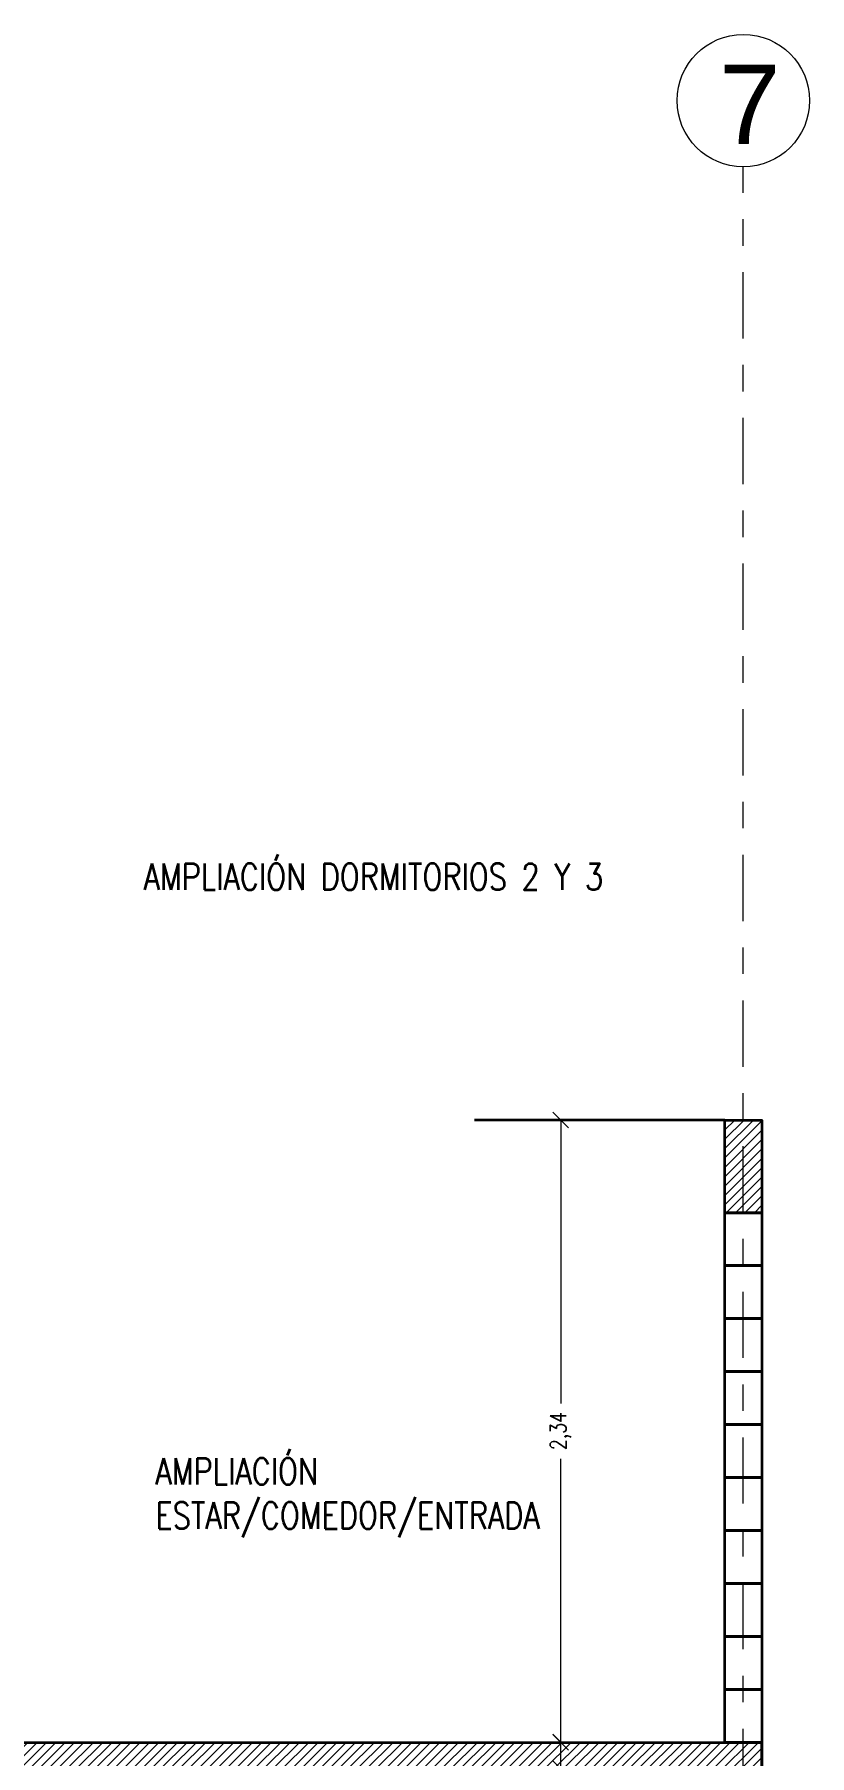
# Model space of a CAD drawing. Header units: metres. Extents: x -89 to 15, y -108 to -10.
# Drawn here: x -18.03 to -15.1, y -34.55 to -28.05 of the extents above; entities that cross this region are included whole.
import ezdxf

# ---------------------------------------------------------------- set-up
doc = ezdxf.new("R2010")
doc.units = ezdxf.units.M
doc.header["$LTSCALE"] = 5
doc.header["$MEASUREMENT"] = 0
doc.linetypes.add('CENTER', pattern=[2, 1.25, -0.25, 0.25, -0.25])
doc.layers.get('0').update_dxf_attribs({"color": 30})
for name, color, linetype, lineweight in [('A-ANNO-DIMS', 3, 'Continuous', 18), ('A-ANNO-SYMB', 3, 'Continuous', 18), ('A-ANNO-TEXT', 3, 'Continuous', 18), ('A-ELEV-MBE1', 7, 'Continuous', 35), ('A-SECT-MCUT', 7, 'Continuous', 35), ('A-SECT-PATT', 8, 'Continuous', 18)]:
    doc.layers.add(name, color=color, linetype=linetype, lineweight=lineweight)
doc.styles.add('E-ARIAL', font='arial.ttf')
doc.styles.add('E-ROMANS', font='romans.shx', dxfattribs={"width": 0.8})
doc.dimstyles.new('E-0050_TICK_12', dxfattribs={"dimscale": 0.001, "dimtxt": 60, "dimasz": 60, "dimexe": 30, "dimexo": 20, "dimgap": 30, "dimtad": 0, "dimzin": 0, "dimdsep": 46, "dimtxsty": 'E-ROMANS', "dimblk": 'OBLIQUE', "dimcen": 30, "dimclrd": 256, "dimclre": 256, "dimclrt": 256, "dimadec": 0, "dimazin": 0, "dimtfac": 1, "dimtmove": 1, "dimatfit": 3, "dimldrblk": 'OPEN90', "dimfxl": 1, "dimtfill": 1, "dimtolj": 1, "dimtzin": 0, "dimlwd": -1, "dimarcsym": 0})
pattern_1 = [(45, (-35.186701, -38.129995), (-0.01767767, 0.01767767), [])]

# ---------------------------------------------------------------- blocks, each defined once
blk = doc.blocks.new('_Oblique')
at = {"color": 0, "linetype": 'ByBlock', "lineweight": -2}
blk.add_line((-0.5, -0.5), (0.5, 0.5), dxfattribs=at)
blk = doc.blocks.new('*D221')
at = {"layer": 'A-ANNO-DIMS', "transparency": 16777216}
blk.add_line((-16.0404, -34.6009), (-16.0404, -34.5009), dxfattribs=at)
at = {"layer": 'A-ANNO-DIMS', "lineweight": -2, "transparency": 16777216}
for p, q in [((-16.0255, -34.5009), (-16.0104, -34.5009)), ((-16.2943, -34.6009), (-16.0104, -34.6009))]:
    blk.add_line(p, q, dxfattribs=at)
at = {"layer": 'A-ANNO-DIMS', "transparency": 16777216, "xscale": 0.06, "yscale": 0.06, "zscale": 0.06, "rotation": 90}
blk.add_blockref('_Oblique', (-16.0404, -34.5009), dxfattribs=at)
at = {"layer": 'A-ANNO-DIMS', "transparency": 16777216, "insert": (-16.1101, -34.685), "char_height": 0.06, "attachment_point": 5, "rotation": 90, "style": 'E-ROMANS', "bg_fill": 3, "box_fill_scale": 1.25, "bg_fill_color": 256, "bg_fill_true_color": 13158600, "bg_fill_transparency": 0}
blk.add_mtext('\\A1;0.10', dxfattribs=at)
at = {"layer": 'A-ANNO-DIMS', "transparency": 16777216, "xscale": 0.06, "yscale": 0.06, "zscale": 0.06, "rotation": 270}
blk.add_blockref('_Oblique', (-16.0404, -34.6009), dxfattribs=at)
blk = doc.blocks.new('_Open90')
at = {"color": 0, "linetype": 'ByBlock', "lineweight": -2}
for p, q in [((0, 0), (-1, 0)), ((-0.5, 0.5), (0, 0)), ((0, 0), (-0.5, -0.5))]:
    blk.add_line(p, q, dxfattribs=at)
blk = doc.blocks.new('*D222')
at = {"layer": 'A-ANNO-DIMS', "lineweight": -2, "transparency": 16777216}
for p, q in [((-16.1944, -32.1508), (-16.0104, -32.1508)), ((-16.1943, -34.5002), (-16.0104, -34.5002))]:
    blk.add_line(p, q, dxfattribs=at)
at = {"layer": 'A-ANNO-DIMS', "transparency": 16777216}
for p, q in [((-16.0404, -32.1508), (-16.0404, -33.2213)), ((-16.0404, -34.5002), (-16.0404, -33.4298))]:
    blk.add_line(p, q, dxfattribs=at)
at = {"layer": 'A-ANNO-DIMS', "transparency": 16777216, "xscale": 0.06, "yscale": 0.06, "zscale": 0.06}
for p, rotation in [((-16.0404, -32.1508), 90), ((-16.0404, -34.5002), 270)]:
    blk.add_blockref('_Oblique', p, dxfattribs=dict(at, rotation=rotation))
at = {"layer": 'A-ANNO-DIMS', "transparency": 16777216, "insert": (-16.0404, -33.3255), "char_height": 0.06, "attachment_point": 5, "rotation": 90, "style": 'E-ROMANS', "bg_fill": 3, "box_fill_scale": 1.25, "bg_fill_color": 256, "bg_fill_true_color": 13158600, "bg_fill_transparency": 0}
blk.add_mtext('\\A1;2,34', dxfattribs=at)

msp = doc.modelspace()

# ---------------------------------------------------------------- hatches: boundary and pattern name
at = {"layer": 'A-SECT-PATT'}
h = msp.add_hatch(dxfattribs=at)
h.set_pattern_fill('ANSI31', color=256, scale=0.2, style=0)
h.set_pattern_definition(pattern_1)
h.paths.add_polyline_path([(-15.281, -32.1509), (-15.351, -32.1509), (-15.351, -32.5009), (-15.281, -32.5009)])
h.paths.add_polyline_path([(-15.351, -32.1509), (-15.421, -32.1509), (-15.421, -32.5009), (-15.351, -32.5009)])
h = msp.add_hatch(dxfattribs=at)
h.set_pattern_fill('ANSI31', color=256, scale=0.2, style=0)
h.set_pattern_definition(pattern_1)
h.paths.add_polyline_path([(-15.281, -34.5009), (-15.431, -34.5009), (-21.271, -34.5009), (-21.271, -34.6009), (-18.4165, -34.6009), (-18.4165, -34.8501), (-18.2665, -34.8501), (-18.2665, -34.6009), (-15.431, -34.6009), (-15.431, -34.8509), (-15.281, -34.8509)])

# ---------------------------------------------------------------- linework, layer by layer
at = {"layer": 'A-ANNO-SYMB', "linetype": 'CENTER', "ltscale": 0.04}
msp.add_lwpolyline([(-15.351, -39.0995), (-15.351, -28.5516)], dxfattribs=at)
at = {"layer": 'A-ANNO-SYMB'}
msp.add_circle((-15.351, -28.3016), 0.25, dxfattribs=at)
at = {"layer": 'A-SECT-MCUT'}
for p, q in [((-32.079, -34.5009), (-15.281, -34.5009)), ((-15.431, -34.5009), (-15.281, -34.5009)), ((-15.281, -34.6009), (-15.281, -34.5009)), ((-15.281, -34.5009), (-15.281, -34.8509))]:
    msp.add_line(p, q, dxfattribs=at)
for points in [[(-15.421, -32.1509), (-15.281, -32.1509), (-15.281, -32.5009), (-15.421, -32.5009)], [(-15.421, -32.5009), (-15.281, -32.5009), (-15.281, -32.7009), (-15.421, -32.7009)], [(-15.421, -32.7009), (-15.281, -32.7009), (-15.281, -32.9009), (-15.421, -32.9009)], [(-15.421, -32.9009), (-15.281, -32.9009), (-15.281, -33.1009), (-15.421, -33.1009)], [(-15.421, -33.1009), (-15.281, -33.1009), (-15.281, -33.3009), (-15.421, -33.3009)], [(-15.421, -33.3009), (-15.281, -33.3009), (-15.281, -33.5009), (-15.421, -33.5009)], [(-15.421, -33.5009), (-15.281, -33.5009), (-15.281, -33.7009), (-15.421, -33.7009)], [(-15.421, -33.7009), (-15.281, -33.7009), (-15.281, -33.9009), (-15.421, -33.9009)], [(-15.421, -33.9009), (-15.281, -33.9009), (-15.281, -34.1009), (-15.421, -34.1009)], [(-15.421, -34.1009), (-15.281, -34.1009), (-15.281, -34.3009), (-15.421, -34.3009)], [(-15.421, -34.3009), (-15.281, -34.3009), (-15.281, -34.5009), (-15.421, -34.5009)]]:
    msp.add_lwpolyline(points, close=True, dxfattribs=at)

# ---------------------------------------------------------------- texts
at = {"layer": 'A-ANNO-TEXT', "style": 'E-ARIAL'}
msp.add_text('7', height=0.3, dxfattribs=at).set_placement((-15.4434, -28.4657))
at = {"layer": 'A-ANNO-TEXT', "char_height": 0.1, "attachment_point": 1, "style": 'E-ROMANS'}
for s, insert, width in [('AMPLIACIÓN DORMITORIOS 2 Y 3', (-17.615, -31.1822), 2.006279), ('AMPLIACIÓN ESTAR/COMEDOR/ENTRADA', (-17.5702, -33.4276), 1.7576)]:
    msp.add_mtext(s, dxfattribs=dict(at, insert=insert, width=width))

# ---------------------------------------------------------------- next in the draw order: dimensions: what is measured, and where the dimension line sits
at = {"layer": 'A-ANNO-DIMS'}
dim = msp.add_linear_dim(base=(-16.0404, -34.5009), p1=(-16.3143, -34.6009), p2=(-16.0455, -34.5009), angle=90, dimstyle='E-0050_TICK_12', dxfattribs=at)
dim.commit()
dim.dimension.update_dxf_attribs({"geometry": '*D221', "text_midpoint": (-16.1101, -34.685), "dimtype": 160})

# ---------------------------------------------------------------- next in the draw order: dimensions: what is measured, and where the dimension line sits
dim = msp.add_linear_dim(base=(-16.0404, -32.1508), p1=(-16.2143, -34.5002), p2=(-16.2144, -32.1508), angle=90, text='2,34', dimstyle='E-0050_TICK_12', dxfattribs=at)
dim.commit()
dim.dimension.update_dxf_attribs({"geometry": '*D222', "text_midpoint": (-16.0404, -33.3255)})

# ---------------------------------------------------------------- next in the draw order: linework, layer by layer
at = {"layer": 'A-ELEV-MBE1'}
msp.add_line((-15.421, -32.1509), (-16.3658, -32.1509), dxfattribs=at)

doc.saveas('drawing.dxf')
